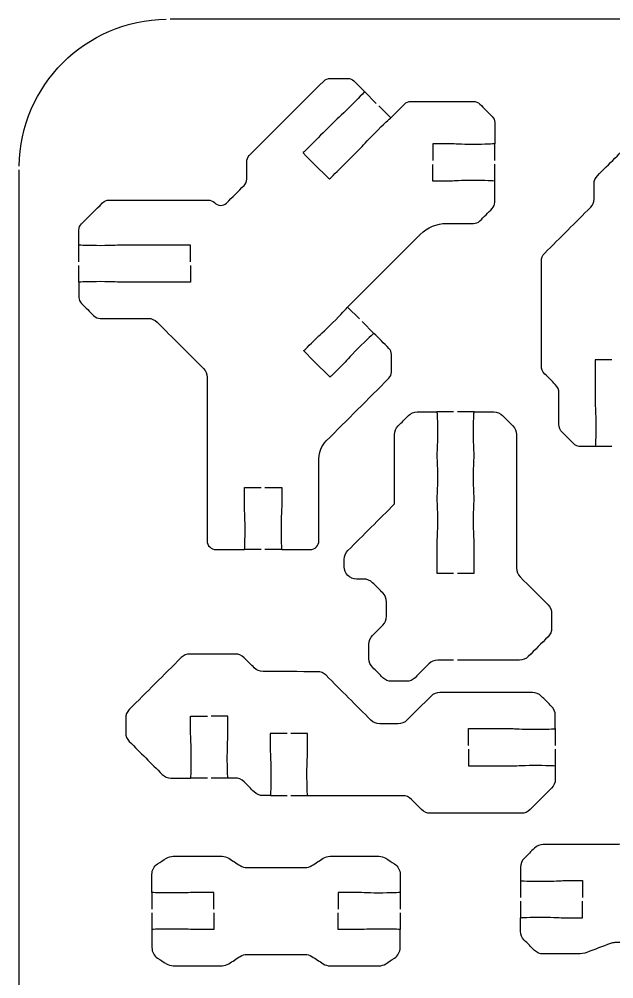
# Model space of a CAD drawing. Extents: x 0 to 400, y 230 to 450.
# Drawn here: x 135 to 182.9, y 372.6 to 450 of the extents above; entities that cross this region are included whole.
import ezdxf

# ---------------------------------------------------------------- set-up
doc = ezdxf.new("R2010")
doc.units = 0
doc.header["$MEASUREMENT"] = 0
doc.layers.add('DEFAULT', color=18, linetype='CONTINUOUS')

msp = doc.modelspace()

# ---------------------------------------------------------------- linework, layer by layer
at = {"layer": 'DEFAULT', "color": 1}
for points in [[(252.85, 450), (147.151, 450)], [(163.768, 443.217), (162.816, 444.169)], [(164.936, 442.049), (163.981, 443.004)], [(173.313, 438.601), (173.313, 439.949)], [(173.313, 436.95), (173.313, 438.301)], [(135.001, 242.147), (135.001, 437.847)], [(139.816, 430.444), (139.816, 431.792)], [(139.816, 428.793), (139.816, 430.144)], [(162.411, 425.84), (161.459, 426.793)], [(163.579, 424.672), (162.624, 425.628)], [(170, 418.338), (168.649, 418.338)], [(171.651, 418.338), (170.3, 418.338)], [(182.752, 415.541), (181.405, 415.541)], [(154.502, 407.248), (153.154, 407.248)], [(156.153, 407.248), (154.802, 407.248)], [(178.186, 392.809), (178.186, 391.458)], [(178.186, 391.158), (178.186, 389.81)], [(150.165, 388.826), (148.817, 388.826)], [(151.816, 388.826), (150.465, 388.826)], [(156.582, 387.401), (155.234, 387.401)], [(158.233, 387.401), (156.882, 387.401)], [(175.392, 380.555), (175.392, 379.203)], [(145.693, 379.609), (145.693, 378.258)], [(165.692, 379.606), (165.692, 378.255)], [(175.392, 378.904), (175.392, 377.556)], [(145.693, 377.958), (145.693, 376.611)], [(165.692, 377.955), (165.692, 376.607)]]:
    msp.add_lwpolyline(points, dxfattribs=at)
msp.add_open_spline([(135.001, 438.15), (135.082, 444.659), (140.342, 449.919), (146.851, 450)], degree=3, dxfattribs=at)
for points, knots in [([(148.811, 430.44), (148.811, 430.89), (148.811, 431.341), (148.811, 431.792), (148.811, 431.792), (144.189, 431.794), (143.316, 431.794), (143.101, 431.794), (142.53, 431.742), (141.562, 431.742), (140.612, 431.744), (139.841, 431.767), (139.814, 431.794), (139.813, 432.198), (139.812, 432.601), (139.811, 433.004), (139.814, 433.191), (139.891, 433.373), (140.021, 433.503), (140.589, 434.071), (141.157, 434.639), (141.724, 435.207), (141.859, 435.341), (142.044, 435.416), (142.233, 435.416), (144.899, 435.416), (147.565, 435.416), (150.231, 435.416), (150.418, 435.414), (150.595, 435.341), (150.73, 435.212), (151.009, 434.937), (151.426, 434.9), (151.705, 435.179), (152.177, 435.651), (152.65, 436.124), (153.122, 436.596), (153.254, 436.728), (153.332, 436.91), (153.332, 437.1), (153.331, 437.57), (153.33, 438.04), (153.329, 438.509), (153.332, 438.696), (153.404, 438.879), (153.539, 439.013), (155.54, 441.015), (157.541, 443.016), (159.543, 445.017), (159.678, 445.152), (159.862, 445.227), (160.052, 445.227), (160.522, 445.227), (160.993, 445.227), (161.464, 445.227), (161.648, 445.227), (161.83, 445.155), (161.963, 445.023), (162.247, 444.738), (162.531, 444.454), (162.816, 444.169), (162.836, 444.15), (162.297, 443.581), (161.613, 442.897), (160.93, 442.214), (160.491, 441.845), (160.341, 441.695), (159.722, 441.076), (157.866, 439.22), (157.866, 439.22), (158.574, 438.513), (159.282, 437.805), (159.989, 437.098), (159.989, 437.098), (161.845, 438.954), (162.464, 439.572), (162.613, 439.722), (162.983, 440.161), (163.666, 440.844), (164.35, 441.528), (164.898, 442.007), (164.939, 442.047), (165.309, 442.417), (165.68, 442.788), (166.051, 443.159), (166.186, 443.294), (166.368, 443.366), (166.555, 443.369), (168.237, 443.368), (169.919, 443.367), (171.601, 443.366), (171.791, 443.366), (171.973, 443.294), (172.108, 443.159), (172.44, 442.826), (172.773, 442.494), (173.105, 442.161), (173.24, 442.027), (173.312, 441.845), (173.312, 441.66), (173.312, 441.09), (173.311, 440.521), (173.31, 439.951), (173.238, 439.949), (172.527, 439.901), (171.564, 439.901), (170.596, 439.901), (170.022, 439.951), (169.813, 439.951), (169.312, 439.951), (168.812, 439.951), (168.311, 439.951), (168.311, 439.501), (168.311, 439.05), (168.311, 438.599)], [0, 0, 0, 0, 3.833, 3.833, 3.833, 4.833, 4.833, 4.833, 5.833, 5.833, 5.833, 6.833, 6.833, 6.833, 10.262007, 10.262007, 10.262007, 11.262007, 11.262007, 11.262007, 18.091952, 18.091952, 18.091952, 19.091952, 19.091952, 19.091952, 41.761952, 41.761952, 41.761952, 42.761952, 42.761952, 42.761952, 43.761952, 43.761952, 43.761952, 49.441433, 49.441433, 49.441433, 50.441433, 50.441433, 50.441433, 54.436439, 54.436439, 54.436439, 55.436439, 55.436439, 55.436439, 79.506354, 79.506354, 79.506354, 80.506354, 80.506354, 80.506354, 84.509354, 84.509354, 84.509354, 85.509354, 85.509354, 85.509354, 88.92963, 88.92963, 88.92963, 89.92963, 89.92963, 89.92963, 90.92963, 90.92963, 90.92963, 91.92963, 91.92963, 91.92963, 100.43966, 100.43966, 100.43966, 101.43966, 101.43966, 101.43966, 102.43966, 102.43966, 102.43966, 103.43966, 103.43966, 103.43966, 107.898675, 107.898675, 107.898675, 108.898675, 108.898675, 108.898675, 123.202677, 123.202677, 123.202677, 124.202677, 124.202677, 124.202677, 128.202073, 128.202073, 128.202073, 129.202073, 129.202073, 129.202073, 134.046078, 134.046078, 134.046078, 135.046078, 135.046078, 135.046078, 136.046078, 136.046078, 136.046078, 140.302078, 140.302078, 140.302078, 144.134078, 144.134078, 144.134078, 144.134078]), ([(182.752, 422.54), (182.302, 422.54), (181.852, 422.54), (181.401, 422.54), (181.401, 421.374), (181.401, 420.207), (181.401, 419.041), (181.401, 418.829), (181.451, 418.258), (181.451, 417.291), (181.451, 416.324), (181.429, 415.541), (181.401, 415.541), (181.03, 415.541), (180.658, 415.541), (180.286, 415.541), (180.039, 415.541), (179.807, 415.637), (179.634, 415.809), (179.342, 416.101), (179.051, 416.393), (178.759, 416.684), (178.586, 416.857), (178.487, 417.094), (178.487, 417.337), (178.486, 418.171), (178.485, 419.004), (178.484, 419.838), (178.484, 420.103), (178.378, 420.357), (178.191, 420.544), (177.908, 420.828), (177.624, 421.113), (177.341, 421.397), (177.168, 421.57), (177.069, 421.803), (177.069, 422.05), (177.069, 424.863), (177.069, 427.676), (177.069, 430.488), (177.069, 430.735), (177.168, 430.968), (177.341, 431.141), (178.575, 432.376), (179.81, 433.611), (181.045, 434.845), (181.218, 435.018), (181.313, 435.251), (181.313, 435.498), (181.313, 435.909), (181.313, 436.321), (181.313, 436.733), (181.313, 436.98), (181.412, 437.212), (181.585, 437.385), (182.522, 438.325), (183.459, 439.264), (184.4, 440.204), (184.4, 441.075), (184.4, 441.947), (184.4, 442.818), (184.4, 443.065), (184.499, 443.298), (184.671, 443.471), (184.961, 443.762), (185.25, 444.054), (185.539, 444.346), (185.716, 444.518), (185.948, 444.617), (186.195, 444.617), (188.069, 444.617), (189.942, 444.617), (191.815, 444.617), (192.062, 444.617), (192.295, 444.518), (192.468, 444.346), (192.821, 443.994), (193.173, 443.642), (193.526, 443.291), (193.9, 442.913), (194.408, 442.705), (194.937, 442.705), (196.575, 442.705), (198.213, 442.705), (199.851, 442.705)], [0, 0, 0, 0, 3.83, 3.83, 3.83, 13.75, 13.75, 13.75, 14.75, 14.75, 14.75, 15.75, 15.75, 15.75, 18.91, 18.91, 18.91, 19.91, 19.91, 19.91, 23.41725, 23.41725, 23.41725, 24.41725, 24.41725, 24.41725, 31.507257, 31.507257, 31.507257, 32.507257, 32.507257, 32.507257, 35.92259, 35.92259, 35.92259, 36.92259, 36.92259, 36.92259, 60.84259, 60.84259, 60.84259, 61.84259, 61.84259, 61.84259, 76.691832, 76.691832, 76.691832, 77.691832, 77.691832, 77.691832, 81.191832, 81.191832, 81.191832, 82.191832, 82.191832, 82.191832, 93.487265, 93.487265, 93.487265, 100.897265, 100.897265, 100.897265, 101.897265, 101.897265, 101.897265, 105.390401, 105.390401, 105.390401, 106.390401, 106.390401, 106.390401, 122.320401, 122.320401, 122.320401, 123.320401, 123.320401, 123.320401, 127.555977, 127.555977, 127.555977, 128.555977, 128.555977, 128.555977, 142.485977, 142.485977, 142.485977, 142.485977]), ([(154.801, 412.247), (155.251, 412.247), (155.702, 412.247), (156.153, 412.247), (156.153, 412.247), (156.153, 411.623), (156.148, 410.745), (156.15, 410.533), (156.098, 409.962), (156.103, 408.999), (156.103, 408.031), (156.123, 407.248), (156.153, 407.248), (156.915, 407.247), (157.678, 407.247), (158.44, 407.246), (158.829, 407.246), (159.146, 407.563), (159.151, 407.957), (159.151, 410.167), (159.151, 412.377), (159.151, 414.587), (159.149, 415.113), (159.361, 415.625), (159.737, 416.001), (161.42, 417.684), (163.102, 419.366), (164.784, 421.048), (164.916, 421.18), (164.993, 421.362), (164.993, 421.552), (164.993, 422.022), (164.993, 422.493), (164.993, 422.963), (164.993, 423.148), (164.921, 423.33), (164.786, 423.465), (164.384, 423.867), (163.981, 424.27), (163.579, 424.672), (163.559, 424.692), (162.99, 424.153), (162.307, 423.47), (161.623, 422.786), (161.252, 422.345), (161.104, 422.198), (160.486, 421.579), (160.044, 421.137), (160.044, 421.137), (159.337, 421.845), (158.629, 422.553), (157.921, 423.26), (157.921, 423.26), (158.363, 423.702), (158.981, 424.321), (159.129, 424.468), (159.57, 424.84), (160.254, 425.523), (160.937, 426.207), (161.379, 426.718), (161.456, 426.795), (163.409, 428.748), (165.361, 430.7), (167.313, 432.652), (167.877, 433.216), (168.64, 433.53), (169.436, 433.533), (170.16, 433.532), (170.885, 433.531), (171.609, 433.53), (171.793, 433.53), (171.973, 433.605), (172.108, 433.74), (172.441, 434.073), (172.775, 434.407), (173.108, 434.74), (173.24, 434.873), (173.315, 435.052), (173.315, 435.237), (173.314, 435.808), (173.313, 436.379), (173.312, 436.95), (173.253, 436.95), (172.529, 437), (171.561, 437), (170.596, 436.998), (170.025, 436.95), (169.813, 436.948), (168.937, 436.95), (168.314, 436.95), (168.314, 436.95), (168.314, 437.399), (168.314, 437.848), (168.314, 438.297)], [0, 0, 0, 0, 3.833, 3.833, 3.833, 4.833, 4.833, 4.833, 5.833, 5.833, 5.833, 6.833, 6.833, 6.833, 13.317004, 13.317004, 13.317004, 14.317004, 14.317004, 14.317004, 33.112004, 33.112004, 33.112004, 34.112004, 34.112004, 34.112004, 54.341622, 54.341622, 54.341622, 55.341622, 55.341622, 55.341622, 59.343622, 59.343622, 59.343622, 60.343622, 60.343622, 60.343622, 65.183061, 65.183061, 65.183061, 66.183061, 66.183061, 66.183061, 67.183061, 67.183061, 67.183061, 68.183061, 68.183061, 68.183061, 76.693091, 76.693091, 76.693091, 77.693091, 77.693091, 77.693091, 78.693091, 78.693091, 78.693091, 79.693091, 79.693091, 79.693091, 103.171864, 103.171864, 103.171864, 104.171864, 104.171864, 104.171864, 110.330869, 110.330869, 110.330869, 111.330869, 111.330869, 111.330869, 115.341579, 115.341579, 115.341579, 116.341579, 116.341579, 116.341579, 121.199584, 121.199584, 121.199584, 122.199584, 122.199584, 122.199584, 123.199584, 123.199584, 123.199584, 124.199584, 124.199584, 124.199584, 128.017584, 128.017584, 128.017584, 128.017584]), ([(148.814, 430.138), (148.814, 429.689), (148.814, 429.24), (148.814, 428.791), (146.981, 428.791), (145.149, 428.791), (143.316, 428.791), (143.101, 428.791), (142.533, 428.841), (141.565, 428.841), (140.609, 428.838), (139.841, 428.818), (139.816, 428.793), (139.815, 428.389), (139.813, 427.985), (139.811, 427.581), (139.814, 427.394), (139.891, 427.217), (140.023, 427.084), (140.354, 426.752), (140.685, 426.419), (141.016, 426.087), (141.148, 425.95), (141.333, 425.875), (141.522, 425.875), (142.815, 425.876), (144.107, 425.878), (145.399, 425.88), (145.663, 425.88), (145.915, 425.773), (146.105, 425.583), (147.354, 424.334), (148.603, 423.085), (149.852, 421.836), (150.041, 421.646), (150.146, 421.392), (150.148, 421.13), (150.147, 416.738), (150.145, 412.346), (150.143, 407.954), (150.141, 407.562), (150.458, 407.246), (150.852, 407.246), (151.618, 407.247), (152.383, 407.247), (153.149, 407.248), (153.179, 407.248), (153.197, 408.029), (153.197, 408.997), (153.199, 409.962), (153.147, 410.533), (153.152, 410.748), (153.149, 411.624), (153.149, 412.247), (153.149, 412.247), (153.6, 412.247), (154.051, 412.247), (154.501, 412.247)], [0, 0, 0, 0, 3.818, 3.818, 3.818, 19.403, 19.403, 19.403, 20.403, 20.403, 20.403, 21.403, 21.403, 21.403, 24.840033, 24.840033, 24.840033, 25.840033, 25.840033, 25.840033, 29.829541, 29.829541, 29.829541, 30.829541, 30.829541, 30.829541, 41.81855, 41.81855, 41.81855, 42.81855, 42.81855, 42.81855, 57.838206, 57.838206, 57.838206, 58.838206, 58.838206, 58.838206, 96.187208, 96.187208, 96.187208, 97.187208, 97.187208, 97.187208, 103.699212, 103.699212, 103.699212, 104.699212, 104.699212, 104.699212, 105.699212, 105.699212, 105.699212, 106.699212, 106.699212, 106.699212, 110.532212, 110.532212, 110.532212, 110.532212]), ([(170, 398.332), (169.573, 398.332), (169.147, 398.332), (168.72, 398.332), (168.455, 398.332), (168.198, 398.226), (168.011, 398.039), (167.637, 397.665), (167.263, 397.291), (166.889, 396.917), (166.702, 396.727), (166.448, 396.625), (166.183, 396.625), (165.792, 396.625), (165.4, 396.625), (165.008, 396.625), (164.744, 396.625), (164.49, 396.727), (164.303, 396.914), (164.028, 397.19), (163.753, 397.467), (163.477, 397.743), (163.287, 397.93), (163.181, 398.184), (163.181, 398.448), (163.181, 398.839), (163.181, 399.229), (163.181, 399.62), (163.181, 399.884), (163.287, 400.138), (163.474, 400.329), (163.75, 400.605), (164.027, 400.881), (164.303, 401.158), (164.49, 401.345), (164.596, 401.599), (164.596, 401.863), (164.596, 402.254), (164.596, 402.644), (164.596, 403.035), (164.596, 403.299), (164.49, 403.553), (164.303, 403.744), (164.027, 404.02), (163.75, 404.296), (163.474, 404.573), (163.287, 404.76), (163.033, 404.865), (162.768, 404.865), (162.573, 404.865), (162.378, 404.865), (162.183, 404.865), (161.629, 404.865), (161.181, 405.313), (161.181, 405.864), (161.181, 406.059), (161.181, 406.254), (161.181, 406.449), (161.181, 406.714), (161.287, 406.968), (161.474, 407.159), (162.727, 408.413), (163.981, 409.668), (165.238, 410.923), (165.238, 412.784), (165.238, 414.646), (165.238, 416.507), (165.238, 416.772), (165.344, 417.026), (165.531, 417.216), (165.806, 417.491), (166.081, 417.767), (166.356, 418.042), (166.543, 418.232), (166.801, 418.338), (167.065, 418.338), (167.593, 418.338), (168.121, 418.338), (168.649, 418.338), (168.677, 418.338), (168.699, 417.555), (168.699, 416.588), (168.699, 415.622), (168.649, 415.05), (168.649, 414.838), (168.649, 414.627), (168.699, 414.055), (168.699, 413.089), (168.699, 412.122), (168.649, 411.551), (168.649, 411.339), (168.649, 411.127), (168.699, 410.556), (168.699, 409.589), (168.699, 408.623), (168.649, 408.051), (168.649, 407.839), (168.649, 407.004), (168.649, 406.17), (168.649, 405.335), (169.1, 405.335), (169.55, 405.335), (170, 405.335)], [0, 0, 0, 0, 3.63, 3.63, 3.63, 4.63, 4.63, 4.63, 9.127199, 9.127199, 9.127199, 10.127199, 10.127199, 10.127199, 13.457199, 13.457199, 13.457199, 14.457199, 14.457199, 14.457199, 17.773537, 17.773537, 17.773537, 18.773537, 18.773537, 18.773537, 22.093537, 22.093537, 22.093537, 23.093537, 23.093537, 23.093537, 26.416939, 26.416939, 26.416939, 27.416939, 27.416939, 27.416939, 30.736939, 30.736939, 30.736939, 31.736939, 31.736939, 31.736939, 35.060341, 35.060341, 35.060341, 36.060341, 36.060341, 36.060341, 37.720341, 37.720341, 37.720341, 38.720341, 38.720341, 38.720341, 40.380341, 40.380341, 40.380341, 41.380341, 41.380341, 41.380341, 56.472931, 56.472931, 56.472931, 72.302931, 72.302931, 72.302931, 73.302931, 73.302931, 73.302931, 76.61219, 76.61219, 76.61219, 77.61219, 77.61219, 77.61219, 82.10219, 82.10219, 82.10219, 83.10219, 83.10219, 83.10219, 84.10219, 84.10219, 84.10219, 85.10219, 85.10219, 85.10219, 86.10219, 86.10219, 86.10219, 87.10219, 87.10219, 87.10219, 88.10219, 88.10219, 88.10219, 95.20219, 95.20219, 95.20219, 99.03219, 99.03219, 99.03219, 99.03219]), ([(170.3, 405.335), (170.751, 405.335), (171.201, 405.335), (171.651, 405.335), (171.651, 406.17), (171.651, 407.004), (171.651, 407.839), (171.651, 408.051), (171.602, 408.623), (171.602, 409.589), (171.602, 410.556), (171.651, 411.127), (171.651, 411.339), (171.651, 411.551), (171.602, 412.122), (171.602, 413.089), (171.602, 414.055), (171.651, 414.627), (171.651, 414.838), (171.651, 415.05), (171.602, 415.622), (171.602, 416.588), (171.602, 417.555), (171.623, 418.338), (171.651, 418.338), (172.18, 418.338), (172.71, 418.338), (173.239, 418.338), (173.503, 418.338), (173.757, 418.232), (173.944, 418.045), (174.221, 417.769), (174.497, 417.493), (174.773, 417.216), (174.96, 417.026), (175.066, 416.772), (175.066, 416.507), (175.066, 412.921), (175.066, 409.334), (175.066, 405.747), (175.066, 405.483), (175.172, 405.229), (175.359, 405.042), (176.107, 404.294), (176.855, 403.546), (177.603, 402.798), (177.79, 402.608), (177.895, 402.354), (177.895, 402.089), (177.895, 401.699), (177.895, 401.308), (177.895, 400.918), (177.895, 400.653), (177.79, 400.399), (177.603, 400.212), (177.073, 399.683), (176.544, 399.154), (176.015, 398.625), (175.828, 398.434), (175.574, 398.332), (175.31, 398.332), (173.64, 398.332), (171.97, 398.332), (170.3, 398.332)], [0, 0, 0, 0, 3.83, 3.83, 3.83, 10.93, 10.93, 10.93, 11.93, 11.93, 11.93, 12.93, 12.93, 12.93, 13.93, 13.93, 13.93, 14.93, 14.93, 14.93, 15.93, 15.93, 15.93, 16.93, 16.93, 16.93, 21.43, 21.43, 21.43, 22.43, 22.43, 22.43, 25.753402, 25.753402, 25.753402, 26.753402, 26.753402, 26.753402, 57.253402, 57.253402, 57.253402, 58.253402, 58.253402, 58.253402, 67.2478, 67.2478, 67.2478, 68.2478, 68.2478, 68.2478, 71.5678, 71.5678, 71.5678, 72.5678, 72.5678, 72.5678, 78.931761, 78.931761, 78.931761, 79.931761, 79.931761, 79.931761, 94.131761, 94.131761, 94.131761, 94.131761]), ([(171.187, 391.458), (171.187, 391.908), (171.187, 392.358), (171.187, 392.809), (172.354, 392.809), (173.52, 392.809), (174.687, 392.809), (174.898, 392.809), (175.47, 392.759), (176.436, 392.759), (177.403, 392.759), (178.186, 392.781), (178.186, 392.809), (178.186, 393.171), (178.186, 393.533), (178.186, 393.895), (178.186, 394.16), (178.08, 394.414), (177.893, 394.604), (177.617, 394.881), (177.341, 395.157), (177.064, 395.434), (176.877, 395.62), (176.623, 395.726), (176.355, 395.726), (173.866, 395.726), (171.376, 395.726), (168.887, 395.726), (168.622, 395.726), (168.368, 395.62), (168.181, 395.434), (167.532, 394.784), (166.883, 394.135), (166.234, 393.486), (166.047, 393.296), (165.793, 393.193), (165.525, 393.193), (165.032, 393.193), (164.539, 393.193), (164.047, 393.193), (163.782, 393.193), (163.528, 393.299), (163.341, 393.486), (162.136, 394.693), (160.931, 395.899), (159.725, 397.106), (159.538, 397.293), (159.284, 397.398), (159.02, 397.398), (157.562, 397.402), (156.103, 397.406), (154.645, 397.409), (154.381, 397.409), (154.127, 397.515), (153.94, 397.702), (153.665, 397.977), (153.389, 398.252), (153.114, 398.527), (152.924, 398.718), (152.67, 398.824), (152.405, 398.824), (151.188, 398.824), (149.971, 398.824), (148.754, 398.824), (148.489, 398.824), (148.235, 398.718), (148.048, 398.531), (146.656, 397.139), (145.264, 395.746), (143.871, 394.354), (143.684, 394.167), (143.579, 393.91), (143.579, 393.645), (143.579, 393.255), (143.579, 392.864), (143.579, 392.474), (143.579, 392.209), (143.684, 391.955), (143.871, 391.768), (144.755, 390.885), (145.638, 390.002), (146.521, 389.119), (146.708, 388.932), (146.962, 388.826), (147.226, 388.826), (147.756, 388.826), (148.285, 388.826), (148.814, 388.826), (148.842, 388.826), (148.863, 389.609), (148.863, 390.576), (148.863, 391.542), (148.814, 392.114), (148.814, 392.326), (148.814, 392.825), (148.814, 393.325), (148.814, 393.825), (149.264, 393.825), (149.715, 393.825), (150.165, 393.825)], [0, 0, 0, 0, 3.83, 3.83, 3.83, 13.75, 13.75, 13.75, 14.75, 14.75, 14.75, 15.75, 15.75, 15.75, 18.83, 18.83, 18.83, 19.83, 19.83, 19.83, 23.153402, 23.153402, 23.153402, 24.153402, 24.153402, 24.153402, 45.323402, 45.323402, 45.323402, 46.323402, 46.323402, 46.323402, 54.129861, 54.129861, 54.129861, 55.129861, 55.129861, 55.129861, 59.319861, 59.319861, 59.319861, 60.319861, 60.319861, 60.319861, 74.822623, 74.822623, 74.822623, 75.822623, 75.822623, 75.822623, 88.222659, 88.222659, 88.222659, 89.222659, 89.222659, 89.222659, 92.531919, 92.531919, 92.531919, 93.531919, 93.531919, 93.531919, 103.881919, 103.881919, 103.881919, 104.881919, 104.881919, 104.881919, 121.626207, 121.626207, 121.626207, 122.626207, 122.626207, 122.626207, 125.946207, 125.946207, 125.946207, 126.946207, 126.946207, 126.946207, 137.566951, 137.566951, 137.566951, 138.566951, 138.566951, 138.566951, 143.066951, 143.066951, 143.066951, 144.066951, 144.066951, 144.066951, 145.066951, 145.066951, 145.066951, 149.316951, 149.316951, 149.316951, 153.146951, 153.146951, 153.146951, 153.146951]), ([(156.578, 392.41), (156.129, 392.41), (155.68, 392.41), (155.231, 392.41), (155.231, 391.91), (155.231, 391.411), (155.231, 390.911), (155.231, 390.699), (155.28, 390.128), (155.28, 389.161), (155.28, 388.195), (155.259, 387.411), (155.231, 387.411), (155.034, 387.411), (154.838, 387.411), (154.642, 387.411), (154.377, 387.411), (154.123, 387.517), (153.933, 387.704), (153.659, 387.979), (153.385, 388.254), (153.111, 388.53), (152.92, 388.72), (152.666, 388.826), (152.402, 388.826), (152.206, 388.826), (152.011, 388.826), (151.816, 388.826), (151.788, 388.826), (151.767, 389.609), (151.767, 390.576), (151.767, 391.542), (151.816, 392.114), (151.816, 392.326), (151.816, 392.825), (151.816, 393.325), (151.816, 393.825), (151.366, 393.825), (150.915, 393.825), (150.465, 393.825)], [0, 0, 0, 0, 3.82, 3.82, 3.82, 8.07, 8.07, 8.07, 9.07, 9.07, 9.07, 10.07, 10.07, 10.07, 11.74, 11.74, 11.74, 12.74, 12.74, 12.74, 16.042196, 16.042196, 16.042196, 17.042196, 17.042196, 17.042196, 18.702196, 18.702196, 18.702196, 19.702196, 19.702196, 19.702196, 20.702196, 20.702196, 20.702196, 24.952196, 24.952196, 24.952196, 28.782196, 28.782196, 28.782196, 28.782196]), ([(171.187, 391.158), (171.187, 390.707), (171.187, 390.257), (171.187, 389.807), (172.354, 389.807), (173.52, 389.807), (174.687, 389.807), (174.898, 389.807), (175.47, 389.856), (176.436, 389.856), (177.403, 389.856), (178.186, 389.835), (178.186, 389.807), (178.186, 389.443), (178.186, 389.08), (178.186, 388.717), (178.186, 388.452), (178.08, 388.198), (177.893, 388.011), (177.316, 387.434), (176.739, 386.856), (176.161, 386.279), (175.974, 386.088), (175.72, 385.986), (175.452, 385.986), (173.011, 385.986), (170.57, 385.986), (168.128, 385.986), (167.864, 385.986), (167.61, 386.088), (167.423, 386.279), (167.147, 386.555), (166.87, 386.832), (166.594, 387.108), (166.407, 387.295), (166.153, 387.401), (165.885, 387.401), (163.334, 387.401), (160.784, 387.401), (158.233, 387.401), (158.233, 387.404), (158.233, 387.408), (158.233, 387.411), (158.205, 387.411), (158.184, 388.195), (158.184, 389.161), (158.184, 390.128), (158.233, 390.699), (158.233, 390.911), (158.233, 391.411), (158.233, 391.91), (158.233, 392.41), (157.781, 392.41), (157.33, 392.41), (156.878, 392.41)], [0, 0, 0, 0, 3.83, 3.83, 3.83, 13.75, 13.75, 13.75, 14.75, 14.75, 14.75, 15.75, 15.75, 15.75, 18.84, 18.84, 18.84, 19.84, 19.84, 19.84, 26.783789, 26.783789, 26.783789, 27.783789, 27.783789, 27.783789, 48.543789, 48.543789, 48.543789, 49.543789, 49.543789, 49.543789, 52.86719, 52.86719, 52.86719, 53.86719, 53.86719, 53.86719, 75.55719, 75.55719, 75.55719, 75.58719, 75.58719, 75.58719, 76.58719, 76.58719, 76.58719, 77.58719, 77.58719, 77.58719, 81.83719, 81.83719, 81.83719, 85.67719, 85.67719, 85.67719, 85.67719]), ([(219.609, 379.207), (219.609, 379.657), (219.609, 380.108), (219.609, 380.558), (220.109, 380.558), (220.609, 380.558), (221.108, 380.558), (221.32, 380.558), (221.892, 380.509), (222.858, 380.509), (223.825, 380.509), (224.608, 380.53), (224.608, 380.558), (224.608, 380.919), (224.608, 381.28), (224.608, 381.641), (224.608, 381.906), (224.502, 382.163), (224.315, 382.35), (224.039, 382.627), (223.763, 382.903), (223.486, 383.179), (223.299, 383.366), (223.042, 383.472), (222.777, 383.472), (220.751, 383.472), (218.725, 383.472), (216.699, 383.472), (216.434, 383.472), (216.18, 383.578), (215.993, 383.765), (215.223, 384.535), (214.453, 385.305), (213.682, 386.076), (213.305, 386.45), (212.797, 386.661), (212.268, 386.661), (211.681, 386.661), (211.094, 386.661), (210.507, 386.661), (210.243, 386.661), (209.989, 386.555), (209.802, 386.368), (209.526, 386.092), (209.249, 385.816), (208.973, 385.539), (208.786, 385.352), (208.528, 385.247), (208.264, 385.247), (206.994, 385.247), (205.724, 385.247), (204.454, 385.247), (204.189, 385.247), (203.935, 385.352), (203.748, 385.539), (203.472, 385.816), (203.196, 386.092), (202.919, 386.368), (202.732, 386.555), (202.475, 386.661), (202.21, 386.661), (200.736, 386.661), (199.261, 386.661), (197.786, 386.661), (197.522, 386.661), (197.268, 386.555), (197.081, 386.368), (196.804, 386.092), (196.528, 385.816), (196.252, 385.539), (196.065, 385.352), (195.807, 385.247), (195.543, 385.247), (194.273, 385.247), (193.003, 385.247), (191.733, 385.247), (191.468, 385.247), (191.214, 385.352), (191.027, 385.539), (190.751, 385.816), (190.474, 386.092), (190.198, 386.368), (190.008, 386.555), (189.754, 386.661), (189.489, 386.661), (188.902, 386.66), (188.315, 386.659), (187.729, 386.658), (187.199, 386.658), (186.691, 386.446), (186.318, 386.072), (185.547, 385.303), (184.777, 384.534), (184.007, 383.765), (183.82, 383.578), (183.562, 383.472), (183.298, 383.472), (181.272, 383.472), (179.245, 383.472), (177.219, 383.472), (176.955, 383.472), (176.701, 383.366), (176.514, 383.179), (176.237, 382.903), (175.961, 382.627), (175.685, 382.35), (175.498, 382.163), (175.392, 381.906), (175.392, 381.641), (175.392, 381.28), (175.392, 380.919), (175.392, 380.558), (175.392, 380.53), (176.175, 380.509), (177.142, 380.509), (178.108, 380.509), (178.68, 380.558), (178.892, 380.558), (179.391, 380.558), (179.891, 380.558), (180.391, 380.558), (180.391, 380.108), (180.391, 379.657), (180.391, 379.207)], [0, 0, 0, 0, 3.83, 3.83, 3.83, 8.08, 8.08, 8.08, 9.08, 9.08, 9.08, 10.08, 10.08, 10.08, 13.15, 13.15, 13.15, 14.15, 14.15, 14.15, 17.473402, 17.473402, 17.473402, 18.473402, 18.473402, 18.473402, 35.703402, 35.703402, 35.703402, 36.703402, 36.703402, 36.703402, 45.966501, 45.966501, 45.966501, 46.966501, 46.966501, 46.966501, 51.956501, 51.956501, 51.956501, 52.956501, 52.956501, 52.956501, 56.279903, 56.279903, 56.279903, 57.279903, 57.279903, 57.279903, 68.079903, 68.079903, 68.079903, 69.079903, 69.079903, 69.079903, 72.403304, 72.403304, 72.403304, 73.403304, 73.403304, 73.403304, 85.943304, 85.943304, 85.943304, 86.943304, 86.943304, 86.943304, 90.266706, 90.266706, 90.266706, 91.266706, 91.266706, 91.266706, 102.066706, 102.066706, 102.066706, 103.066706, 103.066706, 103.066706, 106.390108, 106.390108, 106.390108, 107.390108, 107.390108, 107.390108, 112.380118, 112.380118, 112.380118, 113.380118, 113.380118, 113.380118, 122.636149, 122.636149, 122.636149, 123.636149, 123.636149, 123.636149, 140.866149, 140.866149, 140.866149, 141.866149, 141.866149, 141.866149, 145.189551, 145.189551, 145.189551, 146.189551, 146.189551, 146.189551, 149.259551, 149.259551, 149.259551, 150.259551, 150.259551, 150.259551, 151.259551, 151.259551, 151.259551, 155.509551, 155.509551, 155.509551, 159.339551, 159.339551, 159.339551, 159.339551]), ([(150.692, 378.258), (150.692, 378.708), (150.692, 379.159), (150.692, 379.609), (150.192, 379.609), (149.692, 379.609), (149.192, 379.609), (148.981, 379.609), (148.409, 379.56), (147.442, 379.56), (146.476, 379.56), (145.693, 379.577), (145.693, 379.609), (145.693, 380.094), (145.693, 380.578), (145.693, 381.063), (145.693, 381.401), (145.862, 381.715), (146.148, 381.899), (146.384, 382.053), (146.621, 382.207), (146.857, 382.361), (147.019, 382.467), (147.21, 382.523), (147.404, 382.523), (148.716, 382.523), (150.028, 382.523), (151.341, 382.523), (151.535, 382.523), (151.722, 382.467), (151.884, 382.361), (152.19, 382.162), (152.495, 381.963), (152.801, 381.765), (152.963, 381.662), (153.154, 381.606), (153.348, 381.606), (154.911, 381.606), (156.474, 381.606), (158.036, 381.606), (158.23, 381.606), (158.417, 381.662), (158.58, 381.765), (158.885, 381.963), (159.191, 382.162), (159.497, 382.361), (159.659, 382.467), (159.85, 382.523), (160.044, 382.523), (161.356, 382.523), (162.668, 382.523), (163.981, 382.523), (164.175, 382.523), (164.362, 382.467), (164.524, 382.361), (164.762, 382.207), (164.999, 382.053), (165.237, 381.899), (165.519, 381.715), (165.692, 381.401), (165.692, 381.063), (165.692, 380.577), (165.692, 380.091), (165.692, 379.606), (165.692, 379.577), (164.909, 379.556), (163.942, 379.556), (162.975, 379.556), (162.404, 379.606), (162.192, 379.606), (161.692, 379.606), (161.193, 379.606), (160.693, 379.606), (160.693, 379.155), (160.693, 378.705), (160.693, 378.255)], [0, 0, 0, 0, 3.83, 3.83, 3.83, 8.08, 8.08, 8.08, 9.08, 9.08, 9.08, 10.08, 10.08, 10.08, 14.2, 14.2, 14.2, 15.2, 15.2, 15.2, 17.599208, 17.599208, 17.599208, 18.599208, 18.599208, 18.599208, 29.759208, 29.759208, 29.759208, 30.759208, 30.759208, 30.759208, 33.860192, 33.860192, 33.860192, 34.860192, 34.860192, 34.860192, 48.150192, 48.150192, 48.150192, 49.150192, 49.150192, 49.150192, 52.251176, 52.251176, 52.251176, 53.251176, 53.251176, 53.251176, 64.411176, 64.411176, 64.411176, 65.411176, 65.411176, 65.411176, 67.818768, 67.818768, 67.818768, 68.818768, 68.818768, 68.818768, 72.948768, 72.948768, 72.948768, 73.948768, 73.948768, 73.948768, 74.948768, 74.948768, 74.948768, 79.198768, 79.198768, 79.198768, 83.028768, 83.028768, 83.028768, 83.028768]), ([(199.85, 378.83), (199.162, 378.83), (198.474, 378.83), (197.786, 378.83), (197.522, 378.83), (197.268, 378.935), (197.081, 379.122), (196.804, 379.399), (196.528, 379.675), (196.252, 379.951), (196.065, 380.138), (195.807, 380.244), (195.543, 380.244), (194.273, 380.244), (193.003, 380.244), (191.733, 380.244), (191.468, 380.244), (191.214, 380.35), (191.027, 380.537), (190.751, 380.813), (190.474, 381.09), (190.198, 381.366), (190.011, 381.553), (189.754, 381.659), (189.489, 381.659), (188.765, 381.659), (188.04, 381.659), (187.316, 381.659), (187.051, 381.659), (186.797, 381.553), (186.61, 381.366), (186.439, 381.194), (186.267, 381.023), (186.095, 380.851), (185.908, 380.664), (185.802, 380.407), (185.802, 380.142), (185.802, 379.419), (185.802, 378.696), (185.802, 377.972), (185.802, 377.708), (185.697, 377.454), (185.51, 377.267), (185.037, 376.794), (184.564, 376.321), (184.091, 375.849), (183.905, 375.662), (183.647, 375.556), (183.382, 375.556), (183.251, 375.556), (183.119, 375.556), (182.987, 375.556), (182.864, 375.556), (182.744, 375.535), (182.631, 375.489), (181.998, 375.249), (181.366, 375.009), (180.733, 374.769), (180.507, 374.684), (180.267, 374.642), (180.024, 374.642), (179.089, 374.642), (178.154, 374.642), (177.219, 374.642), (176.955, 374.642), (176.701, 374.748), (176.514, 374.935), (176.237, 375.211), (175.961, 375.488), (175.685, 375.764), (175.498, 375.951), (175.392, 376.205), (175.392, 376.47), (175.392, 376.832), (175.392, 377.194), (175.392, 377.556), (175.392, 377.584), (176.175, 377.605), (177.142, 377.605), (178.108, 377.605), (178.68, 377.556), (178.892, 377.556), (179.391, 377.556), (179.891, 377.556), (180.391, 377.556), (180.391, 378.006), (180.391, 378.457), (180.391, 378.907)], [0, 0, 0, 0, 5.85, 5.85, 5.85, 6.85, 6.85, 6.85, 10.173402, 10.173402, 10.173402, 11.173402, 11.173402, 11.173402, 21.973402, 21.973402, 21.973402, 22.973402, 22.973402, 22.973402, 26.296804, 26.296804, 26.296804, 27.296804, 27.296804, 27.296804, 33.456804, 33.456804, 33.456804, 34.456804, 34.456804, 34.456804, 36.521556, 36.521556, 36.521556, 37.521556, 37.521556, 37.521556, 43.671556, 43.671556, 43.671556, 44.671556, 44.671556, 44.671556, 50.356694, 50.356694, 50.356694, 51.356694, 51.356694, 51.356694, 52.476694, 52.476694, 52.476694, 53.476694, 53.476694, 53.476694, 59.230475, 59.230475, 59.230475, 60.230475, 60.230475, 60.230475, 68.180475, 68.180475, 68.180475, 69.180475, 69.180475, 69.180475, 72.503877, 72.503877, 72.503877, 73.503877, 73.503877, 73.503877, 76.583877, 76.583877, 76.583877, 77.583877, 77.583877, 77.583877, 78.583877, 78.583877, 78.583877, 82.833877, 82.833877, 82.833877, 86.663877, 86.663877, 86.663877, 86.663877]), ([(150.692, 377.958), (150.692, 377.508), (150.692, 377.057), (150.692, 376.607), (150.192, 376.607), (149.692, 376.607), (149.192, 376.607), (148.981, 376.607), (148.409, 376.656), (147.442, 376.656), (146.476, 376.656), (145.693, 376.639), (145.693, 376.607), (145.693, 376.123), (145.693, 375.638), (145.693, 375.154), (145.693, 374.815), (145.862, 374.497), (146.148, 374.314), (146.384, 374.16), (146.621, 374.006), (146.857, 373.852), (147.019, 373.746), (147.21, 373.693), (147.404, 373.693), (148.716, 373.693), (150.028, 373.693), (151.341, 373.693), (151.535, 373.693), (151.722, 373.746), (151.884, 373.852), (152.19, 374.051), (152.495, 374.249), (152.801, 374.448), (152.963, 374.554), (153.154, 374.61), (153.348, 374.61), (154.911, 374.608), (156.474, 374.606), (158.036, 374.603), (158.23, 374.603), (158.417, 374.547), (158.58, 374.441), (158.887, 374.243), (159.194, 374.046), (159.5, 373.848), (159.659, 373.743), (159.85, 373.69), (160.04, 373.69), (161.354, 373.69), (162.667, 373.69), (163.981, 373.69), (164.175, 373.69), (164.362, 373.743), (164.524, 373.848), (164.76, 374.001), (164.997, 374.154), (165.233, 374.307), (165.519, 374.49), (165.692, 374.808), (165.692, 375.147), (165.692, 375.632), (165.692, 376.118), (165.692, 376.604), (165.692, 376.632), (164.909, 376.653), (163.942, 376.653), (162.975, 376.653), (162.404, 376.604), (162.192, 376.604), (161.692, 376.604), (161.193, 376.604), (160.693, 376.604), (160.693, 377.054), (160.693, 377.504), (160.693, 377.955)], [0, 0, 0, 0, 3.83, 3.83, 3.83, 8.08, 8.08, 8.08, 9.08, 9.08, 9.08, 10.08, 10.08, 10.08, 14.2, 14.2, 14.2, 15.2, 15.2, 15.2, 17.599208, 17.599208, 17.599208, 18.599208, 18.599208, 18.599208, 29.759208, 29.759208, 29.759208, 30.759208, 30.759208, 30.759208, 33.860192, 33.860192, 33.860192, 34.860192, 34.860192, 34.860192, 48.150207, 48.150207, 48.150207, 49.150207, 49.150207, 49.150207, 52.254156, 52.254156, 52.254156, 53.254156, 53.254156, 53.254156, 64.424156, 64.424156, 64.424156, 65.424156, 65.424156, 65.424156, 67.817919, 67.817919, 67.817919, 68.817919, 68.817919, 68.817919, 72.947919, 72.947919, 72.947919, 73.947919, 73.947919, 73.947919, 74.947919, 74.947919, 74.947919, 79.197919, 79.197919, 79.197919, 83.027919, 83.027919, 83.027919, 83.027919])]:
    msp.add_open_spline(points, degree=3, knots=knots, dxfattribs=at)

doc.saveas('drawing.dxf')
